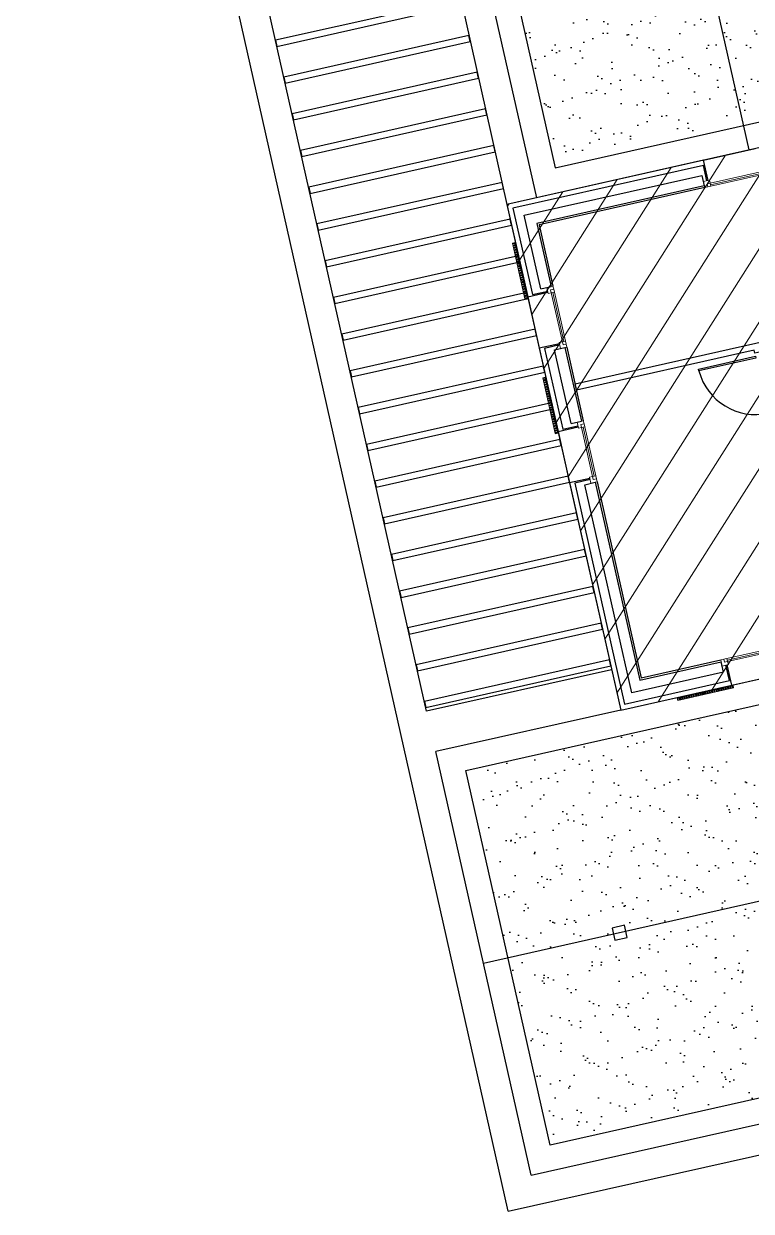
# Model space of a CAD drawing. Header units: metres. Extents: x 595957 to 596103, y 139647 to 139785.
# Drawn here: x 596006.91 to 596018.49, y 139671.24 to 139690.16 of the extents above; entities that cross this region are included whole.
import ezdxf

# ---------------------------------------------------------------- set-up
doc = ezdxf.new("R2010")
doc.units = ezdxf.units.M
doc.header["$MEASUREMENT"] = 0
for name, color, linetype in [('01-CLOISON-0.25', 3, 'Continuous'), ('04-VEGET2-0.15', 80, 'Continuous'), ('08-HACH-GRIS+ -0.10', 18, 'Continuous'), ('08-VU-0.08', 56, 'Continuous'), ('08-VU-0.20', 32, 'Continuous'), ('08-VU-0.25', 41, 'Continuous'), ('08-VU-0.30', 41, 'Continuous')]:
    doc.layers.add(name, color=color, linetype=linetype)
doc.layers.add('01-MEN-CP-0.15', color=2, linetype='Continuous', lineweight=18)
doc.layers.add('07-Hachures ZONES', color=191, linetype='Continuous', lineweight=9)
pattern_1 = [(50.1748, (596000.9875, 139641.7577), (-0.1452708, 0.5598143), [0, -0.456, 0, -0.51, 0, -0.4875]), (20.1748, (596000.9875, 139641.7577), (0.332227, 0.942508), [0, -0.246, 0, -0.411, 0, -0.1575]), (340.1748, (596000.6275, 139641.67674), (0.9111037, 0.206645), [0, -0.15, 0, -0.54, 0, -0.705]), (330.1748, (596000.6275, 139641.67674), (0.822088, 0.454765), [0, -0.075, 0, -0.354, 0, -0.405])]

msp = doc.modelspace()

# ---------------------------------------------------------------- hatches: boundary and pattern name
at = {"layer": '04-VEGET2-0.15', "true_color": 0x666666}
h = msp.add_hatch(dxfattribs=at)
h.set_pattern_fill('AR-SAND', color=251, scale=0.3)
h.set_pattern_definition(pattern_1)
h.paths.add_polyline_path([(596015.371, 139687.867), (596027.06, 139690.496), (596025.92, 139695.564), (596019.768, 139694.181), (596018.617, 139699.298), (596013.081, 139698.053)])
h = msp.add_hatch(dxfattribs=at)
h.set_pattern_fill('AR-SAND', color=251, scale=0.3)
h.set_pattern_definition(pattern_1)
h.paths.add_polyline_path([(596025.093, 139674.495), (596015.287, 139672.289), (596013.945, 139678.26), (596023.75, 139680.465)])
at = {"layer": '07-Hachures ZONES', "true_color": 0xff0000}
h = msp.add_hatch(dxfattribs=at)
h.set_pattern_fill('ANSI31', color=1, scale=5, angle=90)
h.set_pattern_definition([(237.6748, (596056.5985, 139654.2645), (0.5281416, -0.3342026), [])])
h.paths.add_polyline_path([(596029.155, 139682.091), (596027.342, 139690.15), (596014.601, 139687.284), (596016.413, 139679.225)])
at = {"layer": '08-HACH-GRIS+ -0.10', "true_color": 0x666666}
h = msp.add_hatch(dxfattribs=at)
h.set_pattern_fill('ANSI32', color=251, scale=0.1, angle=-45)
h.set_pattern_definition([(12.67479, (595977.06716, 139703.002314), (-0.008228135, 0.03658617), []), (12.67479, (595977.082098, 139702.99286), (-0.008228135, 0.03658617), [])])
h.paths.add_polyline_path([(596014.727, 139686.677), (596014.927, 139685.789), (596014.888, 139685.78), (596014.688, 139686.668)])
h = msp.add_hatch(dxfattribs=at)
h.set_pattern_fill('ANSI32', color=251, scale=0.1, angle=-45)
h.set_pattern_definition([(12.67479, (595977.549877, 139700.855926), (-0.008228135, 0.03658617), []), (12.67479, (595977.564815, 139700.846473), (-0.008228135, 0.03658617), [])])
h.paths.add_polyline_path([(596015.21, 139684.531), (596015.409, 139683.643), (596015.37, 139683.634), (596015.171, 139684.522)])
h = msp.add_hatch(dxfattribs=at)
h.set_pattern_fill('ANSI32', color=251, scale=0.1, angle=45)
h.set_pattern_definition([(102.67479, (596000.987497, 139641.757705), (-0.03658617, -0.008228135), []), (102.67479, (596000.99695, 139641.772644), (-0.03658617, -0.008228135), [])])
h.paths.add_polyline_path([(596017.313, 139679.417), (596018.201, 139679.617), (596018.209, 139679.578), (596017.322, 139679.378)])

# ---------------------------------------------------------------- linework, layer by layer
msp.add_lwpolyline([(596029.155, 139682.091), (596027.342, 139690.15), (596014.601, 139687.284), (596016.413, 139679.225)], close=True)
at = {"color": 251, "linetype": 'Continuous', "true_color": 0x666666}
msp.add_lwpolyline([(596017.651, 139684.66), (596018.558, 139684.863), (596018.565, 139684.834), (596017.658, 139684.63)], close=True, dxfattribs=at)
msp.add_arc((596018.563, 139684.871), 0.937, 194.9136, 282.281, dxfattribs=at)
at = {"layer": '01-CLOISON-0.25', "color": 251, "true_color": 0x666666}
for points in [[(596017.805, 139687.666), (596017.732, 139687.988), (596014.601, 139687.284), (596014.932, 139685.811), (596015.254, 139685.883)], [(596015.438, 139685.064), (596015.116, 139684.991), (596015.415, 139683.664), (596015.737, 139683.737)], [(596015.921, 139682.917), (596015.599, 139682.845), (596016.413, 139679.225), (596018.179, 139679.623), (596018.107, 139679.944)]]:
    msp.add_lwpolyline(points, dxfattribs=at)
msp.add_lwpolyline([(596015.685, 139684.422), (596015.685, 139684.422), (596018.778, 139685.118), (596018.8, 139685.02), (596018.634, 139684.983), (596018.645, 139684.934), (596018.547, 139684.912), (596018.536, 139684.961), (596015.707, 139684.325)], close=True, dxfattribs=at)
at = {"layer": '01-MEN-CP-0.15', "color": 251, "true_color": 0x666666}
for p, q in [((596018.621, 139687.773), (596017.841, 139687.598)), ((596015.331, 139685.88), (596015.507, 139685.1)), ((596015.814, 139683.734), (596015.99, 139682.953)), ((596018.89, 139680.198), (596018.11, 139680.022))]:
    msp.add_line(p, q, dxfattribs=at)
for points in [[(596017.787, 139687.611), (596017.798, 139687.562), (596017.749, 139687.551), (596017.727, 139687.649), (596017.824, 139687.671), (596017.835, 139687.622)], [(596017.787, 139687.611), (596018.665, 139687.809), (596018.676, 139687.76), (596017.798, 139687.562)], [(596017.798, 139687.562), (596017.787, 139687.611), (596017.835, 139687.622), (596017.846, 139687.573)], [(596014.727, 139686.677), (596014.927, 139685.789), (596014.888, 139685.78), (596014.688, 139686.668)], [(596015.307, 139685.875), (596015.258, 139685.864), (596015.236, 139685.961), (596015.334, 139685.983), (596015.345, 139685.935), (596015.296, 139685.924)], [(596015.345, 139685.935), (596015.542, 139685.056), (596015.494, 139685.045), (596015.296, 139685.924)], [(596015.296, 139685.924), (596015.345, 139685.935), (596015.356, 139685.886), (596015.307, 139685.875)], [(596015.494, 139685.045), (596015.542, 139685.056), (596015.553, 139685.008), (596015.456, 139684.986), (596015.434, 139685.083), (596015.483, 139685.094)], [(596015.494, 139685.045), (596015.542, 139685.056), (596015.531, 139685.105), (596015.483, 139685.094)], [(596015.21, 139684.531), (596015.409, 139683.643), (596015.37, 139683.634), (596015.171, 139684.522)], [(596015.79, 139683.728), (596015.741, 139683.717), (596015.719, 139683.815), (596015.817, 139683.837), (596015.828, 139683.788), (596015.779, 139683.777)], [(596015.828, 139683.788), (596016.025, 139682.91), (596015.976, 139682.899), (596015.779, 139683.777)], [(596015.779, 139683.777), (596015.828, 139683.788), (596015.839, 139683.739), (596015.79, 139683.728)], [(596015.976, 139682.899), (596016.025, 139682.91), (596016.036, 139682.861), (596015.939, 139682.839), (596015.917, 139682.937), (596015.965, 139682.948)], [(596015.976, 139682.899), (596016.025, 139682.91), (596016.014, 139682.959), (596015.965, 139682.948)], [(596018.944, 139680.184), (596018.066, 139679.987), (596018.055, 139680.035), (596018.933, 139680.233)], [(596018.115, 139679.998), (596018.126, 139679.949), (596018.028, 139679.927), (596018.007, 139680.024), (596018.055, 139680.035), (596018.066, 139679.987)], [(596018.055, 139680.035), (596018.066, 139679.987), (596018.115, 139679.998), (596018.104, 139680.046)], [(596017.313, 139679.417), (596018.201, 139679.617), (596018.209, 139679.578), (596017.322, 139679.378)]]:
    msp.add_lwpolyline(points, close=True, dxfattribs=at)
at = {"layer": '04-VEGET2-0.15', "color": 251, "true_color": 0x666666}
for points in [[(596015.371, 139687.867), (596027.06, 139690.496), (596025.92, 139695.564), (596019.768, 139694.181), (596018.617, 139699.298), (596013.081, 139698.053)], [(596025.093, 139674.495), (596015.287, 139672.289), (596013.945, 139678.26), (596023.75, 139680.465)]]:
    msp.add_lwpolyline(points, close=True, dxfattribs=at)
at = {"layer": '08-VU-0.08', "color": 251, "true_color": 0x666666}
for p, q in [((596018.459, 139688.152), (596015.993, 139699.118)), ((596024.421, 139677.48), (596014.226, 139675.187))]:
    msp.add_line(p, q, dxfattribs=at)
for points in [[(596010.939, 139689.802), (596013.885, 139690.465), (596013.863, 139690.562), (596010.917, 139689.9)], [(596011.071, 139689.217), (596014.017, 139689.879), (596013.995, 139689.977), (596011.049, 139689.314)], [(596011.202, 139688.631), (596014.149, 139689.294), (596014.127, 139689.391), (596011.18, 139688.729)], [(596011.334, 139688.046), (596014.28, 139688.709), (596014.258, 139688.806), (596011.312, 139688.143)], [(596011.466, 139687.46), (596014.412, 139688.123), (596014.39, 139688.221), (596011.444, 139687.558)], [(596011.597, 139686.875), (596014.544, 139687.538), (596014.522, 139687.635), (596011.575, 139686.973)], [(596011.729, 139686.29), (596014.675, 139686.952), (596014.653, 139687.05), (596011.707, 139686.387)], [(596011.86, 139685.704), (596014.807, 139686.367), (596014.785, 139686.465), (596011.839, 139685.802)], [(596011.992, 139685.119), (596014.939, 139685.782), (596014.917, 139685.879), (596011.97, 139685.217)], [(596012.124, 139684.534), (596015.07, 139685.196), (596015.048, 139685.294), (596012.102, 139684.631)], [(596012.255, 139683.948), (596015.202, 139684.611), (596015.18, 139684.708), (596012.234, 139684.046)], [(596012.387, 139683.363), (596015.334, 139684.025), (596015.312, 139684.123), (596012.365, 139683.46)], [(596012.519, 139682.777), (596015.465, 139683.44), (596015.443, 139683.538), (596012.497, 139682.875)], [(596012.65, 139682.192), (596015.597, 139682.855), (596015.575, 139682.952), (596012.628, 139682.29)], [(596012.782, 139681.607), (596015.728, 139682.269), (596015.707, 139682.367), (596012.76, 139681.704)], [(596012.914, 139681.021), (596015.86, 139681.684), (596015.838, 139681.782), (596012.892, 139681.119)], [(596013.045, 139680.436), (596015.992, 139681.099), (596015.97, 139681.196), (596013.023, 139680.534)], [(596013.177, 139679.851), (596016.123, 139680.513), (596016.101, 139680.611), (596013.155, 139679.948)], [(596013.309, 139679.265), (596016.255, 139679.928), (596016.233, 139680.025), (596013.287, 139679.363)], [(596016.321, 139675.556), (596016.516, 139675.6), (596016.472, 139675.795), (596016.277, 139675.751)]]:
    msp.add_lwpolyline(points, close=True, dxfattribs=at)
at = {"layer": '08-VU-0.20'}
for p, q in [((596014.622, 139671.238), (596006.907, 139705.541)), ((596013.322, 139679.207), (596007.481, 139705.178)), ((596014.876, 139687.11), (596017.705, 139687.746)), ((596017.705, 139687.746), (596017.742, 139687.581)), ((596017.742, 139687.581), (596015.079, 139686.982)), ((596017.749, 139687.551), (596015.115, 139686.959)), ((596015.139, 139685.939), (596014.876, 139687.11)), ((596015.079, 139686.982), (596015.305, 139685.977)), ((596015.115, 139686.959), (596015.334, 139685.983)), ((596015.139, 139685.939), (596015.305, 139685.977)), ((596015.358, 139684.964), (596015.524, 139685.001)), ((596015.524, 139685.001), (596015.787, 139683.83)), ((596015.553, 139685.008), (596015.817, 139683.837)), ((596015.622, 139683.793), (596015.358, 139684.964)), ((596015.622, 139683.793), (596015.787, 139683.83)), ((596015.841, 139682.817), (596016.007, 139682.855)), ((596016.587, 139679.5), (596015.841, 139682.817)), ((596016.007, 139682.855), (596016.716, 139679.703)), ((596016.036, 139682.861), (596016.738, 139679.739)), ((596016.268, 139679.869), (596013.322, 139679.207)), ((596016.716, 139679.703), (596018.013, 139679.995)), ((596016.738, 139679.739), (596018.007, 139680.024)), ((596018.05, 139679.829), (596018.013, 139679.995)), ((596018.05, 139679.829), (596016.587, 139679.5)), ((596016.413, 139679.225), (596013.467, 139678.563)), ((596014.985, 139671.811), (596013.467, 139678.563)), ((596014.985, 139671.811), (596030.673, 139675.34)), ((596014.622, 139671.238), (596030.778, 139674.871))]:
    msp.add_line(p, q, dxfattribs=at)
for points in [[(596017.785, 139687.662), (596017.73, 139687.906), (596014.696, 139687.224), (596015.006, 139685.848), (596015.25, 139685.903)], [(596015.443, 139685.044), (596015.199, 139684.989), (596015.488, 139683.702), (596015.732, 139683.756)], [(596015.925, 139682.898), (596015.681, 139682.843), (596016.474, 139679.321), (596018.142, 139679.696), (596018.087, 139679.94)]]:
    msp.add_lwpolyline(points, dxfattribs=at)
at = {"layer": '08-VU-0.25', "color": 251, "true_color": 0x666666}
for p, q in [((596017.732, 139687.988), (596018.552, 139688.173)), ((596014.932, 139685.811), (596015.116, 139684.991)), ((596015.415, 139683.664), (596015.599, 139682.845)), ((596018.179, 139679.623), (596018.998, 139679.807))]:
    msp.add_line(p, q, dxfattribs=at)
at = {"layer": '08-VU-0.30', "color": 251, "true_color": 0x666666}
for p, q in [((596012.134, 139698.25), (596014.601, 139687.284)), ((596012.603, 139698.356), (596015.069, 139687.389))]:
    msp.add_line(p, q, dxfattribs=at)

doc.saveas('drawing.dxf')
